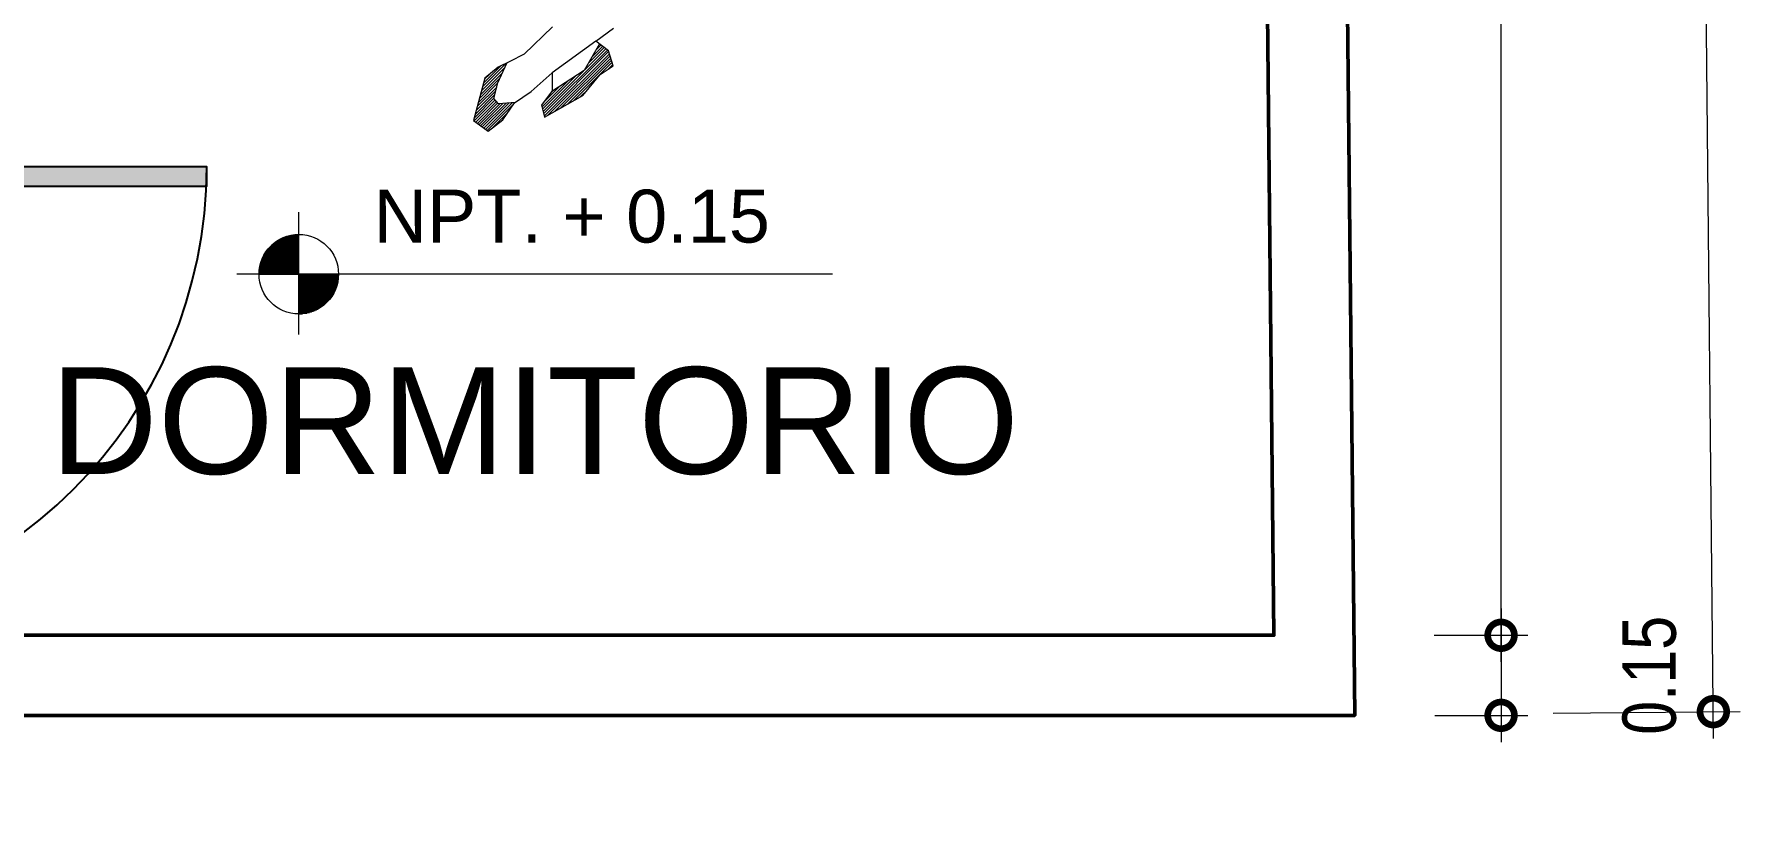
# Model space of a CAD drawing. Extents: x -23.8 to 23.6, y 264.2 to 287.5.
# Drawn here: x -11.423 to -8.225, y 281.022 to 282.477 of the extents above; entities that cross this region are included whole.
import ezdxf
from ezdxf.enums import TextEntityAlignment as Align

# ---------------------------------------------------------------- set-up
doc = ezdxf.new("R2010")
doc.units = 0
doc.header["$LTSCALE"] = 4
doc.header["$PDMODE"] = 66
doc.linetypes.add('CONTINUA', pattern=[0])
doc.layers.get('0').update_dxf_attribs({"linetype": 'CONTINUOUS'})
doc.layers.get('DEFPOINTS').update_dxf_attribs({"linetype": 'CONTINUOUS'})
for name, color, linetype, lineweight in [('COTAS', 1, 'CONTINUOUS', 9), ('MOBILIARIO', 42, 'CONTINUOUS', 5), ('MURO', 5, 'CONTINUOUS', 50), ('NIVELES', 31, 'CONTINUOUS', 5)]:
    doc.layers.add(name, color=color, linetype=linetype, lineweight=lineweight)
doc.layers.add('PUERTAS', color=34, linetype='CONTINUOUS')
doc.layers.add('TEXTO', color=7, linetype='CONTINUOUS')
doc.styles.add('Arial Narrow', font='ARIALN.TTF')
doc.styles.get("Standard").update_dxf_attribs({"font": 'arial.ttf'})
doc.dimstyles.new('1-50 PRZ', dxfattribs={"dimtxt": 0.1, "dimasz": 0.1, "dimexe": 0.05, "dimexo": 0.15, "dimgap": 0.05, "dimtad": 0, "dimzin": 1, "dimdsep": 46, "dimtxsty": 'Arial Narrow', "dimblk": 'DOTSMALL', "dimcen": 0.1, "dimdle": 0.05, "dimclrd": 250, "dimclre": 250, "dimclrt": 5, "dimaunit": 1, "dimadec": 3, "dimazin": 0, "dimtfac": 1, "dimtmove": 2, "dimatfit": 3, "dimldrblk": 'OBLIQUE', "dimfxl": 0.3, "dimfxlon": 1, "dimlwd": -1, "dimlwe": -1, "dimarcsym": 0})
pattern_1 = [(45, (-70.115539, -48.3956964), (-0.00265165043, 0.00265165043), [])]

# ---------------------------------------------------------------- blocks, each defined once
blk = doc.blocks.new('*U5')
for points in [[(0.0581, 0.871, 0.01053), (0.0224, 0.8718), (0.0224, 0.0224), (0.0581, 0.0224)], [(0, -0.0224), (0.0224, -0.0224), (0.0224, 0.0224), (0, 0.0224)], [(0.8718, -0.0224), (0.8941, -0.0224), (0.8941, 0.0224), (0.8718, 0.0224)]]:
    blk.add_hatch(color=256).paths.add_polyline_path(points)
for points in [[(0.0224, 0.0224), (0.0581, 0.0224), (0.0581, 0.8718), (0.0224, 0.8718)], [(0, -0.0224), (0.0224, -0.0224), (0.0224, 0.0224), (0, 0.0224)], [(0.8718, -0.0224), (0.8941, -0.0224), (0.8941, 0.0224), (0.8718, 0.0224)]]:
    blk.add_lwpolyline(points, close=True)
blk.add_arc((0.0224, 0.0224), 0.8494, 0, 90)
blk = doc.blocks.new('*X16')
at = {"color": 0}
for p, q in [((8.8637, 19.8073), (8.8637, 19.8787)), ((8.8639, 19.8788), (8.8869, 19.8788)), ((8.865, 19.8073), (8.865, 19.8791)), ((8.8663, 19.8073), (8.8663, 19.8795)), ((8.8675, 19.8073), (8.8675, 19.8798)), ((8.8683, 19.88), (8.8869, 19.88)), ((8.8688, 19.8073), (8.8688, 19.8801)), ((8.87, 19.8073), (8.87, 19.8804)), ((8.8712, 19.8073), (8.8712, 19.8807)), ((8.8725, 19.8073), (8.8725, 19.881)), ((8.8737, 19.8073), (8.8737, 19.8812)), ((8.8741, 19.8813), (8.8869, 19.8813)), ((8.875, 19.8073), (8.875, 19.8814)), ((8.8763, 19.8073), (8.8763, 19.8816)), ((8.8775, 19.8073), (8.8775, 19.8818)), ((8.8788, 19.8073), (8.8788, 19.8819)), ((8.88, 19.8073), (8.88, 19.882)), ((8.8812, 19.8073), (8.8812, 19.8821)), ((8.8825, 19.8073), (8.8825, 19.8822)), ((8.8838, 19.8073), (8.8838, 19.8823)), ((8.885, 19.8073), (8.885, 19.8823)), ((8.8863, 19.8073), (8.8863, 19.8824)), ((8.8235, 19.8475), (8.8869, 19.8475)), ((8.8238, 19.8073), (8.8238, 19.8478)), ((8.8244, 19.8487), (8.8869, 19.8487)), ((8.825, 19.8073), (8.825, 19.8497)), ((8.8252, 19.85), (8.8869, 19.85)), ((8.8261, 19.8513), (8.8869, 19.8513)), ((8.8262, 19.8073), (8.8262, 19.8515)), ((8.827, 19.8525), (8.8869, 19.8525)), ((8.8275, 19.8073), (8.8275, 19.8531)), ((8.828, 19.8538), (8.8869, 19.8538)), ((8.8287, 19.8073), (8.8287, 19.8547)), ((8.829, 19.855), (8.8869, 19.855)), ((8.83, 19.8562), (8.8869, 19.8562)), ((8.83, 19.8073), (8.83, 19.8562)), ((8.8311, 19.8575), (8.8869, 19.8575)), ((8.8313, 19.8073), (8.8313, 19.8576)), ((8.8323, 19.8588), (8.8869, 19.8588)), ((8.8325, 19.8073), (8.8325, 19.859)), ((8.8335, 19.86), (8.8869, 19.86)), ((8.8338, 19.8073), (8.8338, 19.8603)), ((8.8347, 19.8612), (8.8869, 19.8612)), ((8.835, 19.8073), (8.835, 19.8615)), ((8.8361, 19.8625), (8.8869, 19.8625)), ((8.8362, 19.8073), (8.8362, 19.8627)), ((8.8375, 19.8073), (8.8375, 19.8638)), ((8.8375, 19.8637), (8.8869, 19.8637)), ((8.8388, 19.8073), (8.8388, 19.8649)), ((8.8389, 19.865), (8.8869, 19.865)), ((8.84, 19.8073), (8.84, 19.8659)), ((8.8405, 19.8663), (8.8869, 19.8663)), ((8.8413, 19.8073), (8.8413, 19.8669)), ((8.8421, 19.8675), (8.8869, 19.8675)), ((8.8425, 19.8073), (8.8425, 19.8678)), ((8.8438, 19.8687), (8.8869, 19.8687)), ((8.8438, 19.8073), (8.8438, 19.8687)), ((8.845, 19.8073), (8.845, 19.8696)), ((8.8457, 19.87), (8.8869, 19.87)), ((8.8462, 19.8073), (8.8462, 19.8704)), ((8.8475, 19.8073), (8.8475, 19.8712)), ((8.8476, 19.8712), (8.8869, 19.8712)), ((8.8488, 19.8073), (8.8488, 19.8719)), ((8.8497, 19.8725), (8.8869, 19.8725)), ((8.85, 19.8073), (8.85, 19.8726)), ((8.8513, 19.8073), (8.8513, 19.8733)), ((8.852, 19.8738), (8.8869, 19.8738)), ((8.8525, 19.8073), (8.8525, 19.874)), ((8.8537, 19.8073), (8.8537, 19.8746)), ((8.8545, 19.875), (8.8869, 19.875)), ((8.855, 19.8073), (8.855, 19.8752)), ((8.8563, 19.8073), (8.8563, 19.8758)), ((8.8573, 19.8762), (8.8869, 19.8762)), ((8.8575, 19.8073), (8.8575, 19.8763)), ((8.8588, 19.8073), (8.8588, 19.8769)), ((8.86, 19.8073), (8.86, 19.8774)), ((8.8604, 19.8775), (8.8869, 19.8775)), ((8.8613, 19.8073), (8.8613, 19.8778)), ((8.8625, 19.8073), (8.8625, 19.8783)), ((8.8123, 19.815), (8.8869, 19.815)), ((8.8124, 19.8163), (8.8869, 19.8163)), ((8.8125, 19.8073), (8.8125, 19.817)), ((8.8126, 19.8175), (8.8869, 19.8175)), ((8.8127, 19.8188), (8.8869, 19.8188)), ((8.813, 19.82), (8.8869, 19.82)), ((8.8132, 19.8212), (8.8869, 19.8212)), ((8.8134, 19.8225), (8.8869, 19.8225)), ((8.8137, 19.8238), (8.8869, 19.8238)), ((8.8138, 19.8073), (8.8138, 19.824)), ((8.814, 19.825), (8.8869, 19.825)), ((8.8143, 19.8263), (8.8869, 19.8263)), ((8.8146, 19.8275), (8.8869, 19.8275)), ((8.815, 19.8073), (8.815, 19.8287)), ((8.815, 19.8287), (8.8869, 19.8287)), ((8.8154, 19.83), (8.8869, 19.83)), ((8.8158, 19.8313), (8.8869, 19.8313)), ((8.8162, 19.8325), (8.8869, 19.8325)), ((8.8163, 19.8073), (8.8163, 19.8326)), ((8.8167, 19.8337), (8.8869, 19.8337)), ((8.8172, 19.835), (8.8869, 19.835)), ((8.8175, 19.8073), (8.8175, 19.8358)), ((8.8177, 19.8362), (8.8869, 19.8362)), ((8.8182, 19.8375), (8.8869, 19.8375)), ((8.8187, 19.8073), (8.8187, 19.8387)), ((8.8188, 19.8388), (8.8869, 19.8388)), ((8.8194, 19.84), (8.8869, 19.84)), ((8.82, 19.8073), (8.82, 19.8413)), ((8.82, 19.8412), (8.8869, 19.8412)), ((8.8206, 19.8425), (8.8869, 19.8425)), ((8.8213, 19.8438), (8.8869, 19.8438)), ((8.8213, 19.8073), (8.8213, 19.8436)), ((8.822, 19.845), (8.8869, 19.845)), ((8.8225, 19.8073), (8.8225, 19.8458)), ((8.8228, 19.8463), (8.8869, 19.8463)), ((8.8119, 19.81), (8.8869, 19.81)), ((8.8119, 19.8087), (8.8869, 19.8087)), ((8.8119, 19.8075), (8.8869, 19.8075)), ((8.812, 19.8125), (8.8869, 19.8125)), ((8.812, 19.8113), (8.8869, 19.8113)), ((8.8121, 19.8137), (8.8869, 19.8137)), ((8.8869, 19.8062), (8.962, 19.8062)), ((8.8869, 19.805), (8.962, 19.805)), ((8.8869, 19.8038), (8.9619, 19.8038)), ((8.8869, 19.8025), (8.9619, 19.8025)), ((8.8869, 19.8012), (8.9618, 19.8012)), ((8.8869, 19.8), (8.9617, 19.8)), ((8.8869, 19.7987), (8.9615, 19.7987)), ((8.8869, 19.7975), (8.9614, 19.7975)), ((8.8869, 19.7963), (8.9612, 19.7963)), ((8.8869, 19.795), (8.961, 19.795)), ((8.8869, 19.7937), (8.9608, 19.7937)), ((8.8869, 19.7925), (8.9605, 19.7925)), ((8.8869, 19.7913), (8.9603, 19.7913)), ((8.8869, 19.79), (8.96, 19.79)), ((8.8869, 19.7888), (8.9597, 19.7888)), ((8.8869, 19.7875), (8.9594, 19.7875)), ((8.8869, 19.7862), (8.959, 19.7862)), ((8.8869, 19.785), (8.9586, 19.785)), ((8.8869, 19.7838), (8.9582, 19.7838)), ((8.8869, 19.7825), (8.9578, 19.7825)), ((8.8875, 19.7322), (8.8875, 19.8073)), ((8.8887, 19.7322), (8.8887, 19.8073)), ((8.89, 19.7323), (8.89, 19.8073)), ((8.8912, 19.7323), (8.8912, 19.8073)), ((8.8925, 19.7324), (8.8925, 19.8073)), ((8.8938, 19.7325), (8.8938, 19.8073)), ((8.895, 19.7326), (8.895, 19.8073)), ((8.8963, 19.7328), (8.8963, 19.8073)), ((8.8975, 19.733), (8.8975, 19.8073)), ((8.8987, 19.7331), (8.8987, 19.8073)), ((8.9, 19.7334), (8.9, 19.8073)), ((8.9013, 19.7336), (8.9013, 19.8073)), ((8.9025, 19.7338), (8.9025, 19.8073)), ((8.9038, 19.7341), (8.9038, 19.8073)), ((8.905, 19.7344), (8.905, 19.8073)), ((8.9062, 19.7347), (8.9062, 19.8073)), ((8.9075, 19.7351), (8.9075, 19.8073)), ((8.9087, 19.7354), (8.9087, 19.8073)), ((8.91, 19.7358), (8.91, 19.8073)), ((8.9113, 19.7363), (8.9113, 19.8073)), ((8.9125, 19.7367), (8.9125, 19.8073)), ((8.9138, 19.7372), (8.9138, 19.8073)), ((8.915, 19.7377), (8.915, 19.8073)), ((8.9162, 19.7382), (8.9162, 19.8073)), ((8.9175, 19.7387), (8.9175, 19.8073)), ((8.9188, 19.7393), (8.9188, 19.8073)), ((8.92, 19.7399), (8.92, 19.8073)), ((8.9213, 19.7405), (8.9213, 19.8073)), ((8.9225, 19.7412), (8.9225, 19.8073)), ((8.9238, 19.7419), (8.9238, 19.8073)), ((8.925, 19.7426), (8.925, 19.8073)), ((8.9262, 19.7433), (8.9262, 19.8073)), ((8.9275, 19.7441), (8.9275, 19.8073)), ((8.9288, 19.7449), (8.9288, 19.8073)), ((8.93, 19.7458), (8.93, 19.8073)), ((8.9313, 19.7467), (8.9313, 19.8073)), ((8.9325, 19.7476), (8.9325, 19.8073)), ((8.9337, 19.7486), (8.9337, 19.8073)), ((8.935, 19.7496), (8.935, 19.8073)), ((8.9362, 19.7507), (8.9362, 19.8073)), ((8.9375, 19.7518), (8.9375, 19.8073)), ((8.9388, 19.753), (8.9388, 19.8073)), ((8.94, 19.7542), (8.94, 19.8073)), ((8.9413, 19.7554), (8.9413, 19.8073)), ((8.9425, 19.7568), (8.9425, 19.8073)), ((8.9437, 19.7582), (8.9437, 19.8073)), ((8.945, 19.7597), (8.945, 19.8073)), ((8.9463, 19.7613), (8.9463, 19.8073)), ((8.9475, 19.7629), (8.9475, 19.8073)), ((8.9488, 19.7647), (8.9488, 19.8073)), ((8.95, 19.7665), (8.95, 19.8073)), ((8.9512, 19.7685), (8.9512, 19.8073)), ((8.9525, 19.7707), (8.9525, 19.8073)), ((8.9537, 19.773), (8.9537, 19.8073)), ((8.955, 19.7756), (8.955, 19.8073)), ((8.9563, 19.7784), (8.9563, 19.8073)), ((8.9575, 19.7816), (8.9575, 19.8073)), ((8.9588, 19.7854), (8.9588, 19.8073)), ((8.96, 19.79), (8.96, 19.8073)), ((8.9612, 19.7966), (8.9612, 19.8073)), ((8.8869, 19.7812), (8.9574, 19.7812)), ((8.8869, 19.78), (8.9569, 19.78)), ((8.8869, 19.7787), (8.9564, 19.7787)), ((8.8869, 19.7775), (8.9559, 19.7775)), ((8.8869, 19.7763), (8.9553, 19.7763)), ((8.8869, 19.775), (8.9547, 19.775)), ((8.8869, 19.7737), (8.9541, 19.7737)), ((8.8869, 19.7725), (8.9535, 19.7725)), ((8.8869, 19.7712), (8.9528, 19.7712)), ((8.8869, 19.77), (8.9521, 19.77)), ((8.8869, 19.7688), (8.9514, 19.7688)), ((8.8869, 19.7675), (8.9506, 19.7675)), ((8.8869, 19.7662), (8.9498, 19.7662)), ((8.8869, 19.765), (8.949, 19.765)), ((8.8869, 19.7638), (8.9481, 19.7638)), ((8.8869, 19.7625), (8.9472, 19.7625)), ((8.8869, 19.7613), (8.9462, 19.7613)), ((8.8869, 19.76), (8.9453, 19.76)), ((8.8869, 19.7587), (8.9442, 19.7587)), ((8.8869, 19.7575), (8.9431, 19.7575)), ((8.8869, 19.7563), (8.942, 19.7563)), ((8.8869, 19.755), (8.9408, 19.755)), ((8.8869, 19.7538), (8.9396, 19.7538)), ((8.8869, 19.7525), (8.9383, 19.7525)), ((8.8869, 19.7512), (8.9369, 19.7512)), ((8.8869, 19.75), (8.9355, 19.75)), ((8.8869, 19.7488), (8.934, 19.7488)), ((8.8869, 19.7475), (8.9324, 19.7475)), ((8.8869, 19.7462), (8.9307, 19.7462)), ((8.8869, 19.745), (8.9289, 19.745)), ((8.8869, 19.7437), (8.9269, 19.7437)), ((8.8869, 19.7425), (8.9249, 19.7425)), ((8.8869, 19.7413), (8.9227, 19.7413)), ((8.8869, 19.74), (8.9202, 19.74)), ((8.8869, 19.7387), (8.9176, 19.7387)), ((8.8869, 19.7375), (8.9146, 19.7375)), ((8.8869, 19.7362), (8.9112, 19.7362)), ((8.8869, 19.735), (8.9072, 19.735)), ((8.8869, 19.7338), (8.9021, 19.7338)), ((8.8869, 19.7325), (8.8935, 19.7325))]:
    blk.add_line(p, q, dxfattribs=at)
blk = doc.blocks.new('N')
at = {"layer": 'NIVELES'}
blk.add_line((0, -0.1144), (0, 0.1173), dxfattribs=at)
at = {"layer": 'NIVELES', "ltscale": 0.5}
blk.add_line((1.009, 0), (-0.1171, 0), dxfattribs=at)
blk.add_circle((0, 0), 0.0751, dxfattribs=at)
blk.add_blockref('*X16', (-8.8869, -19.8073), dxfattribs=at)
blk = doc.blocks.new('*U19')
at = {"layer": 'NIVELES', "xscale": 0.9910590026452635, "yscale": 0.9910590026452635, "zscale": 0.9910590026452635}
blk.add_blockref('N', (0, 0), dxfattribs=at)
at = {"layer": 'TEXTO', "color": 4}
blk.add_attdef('NPT.+0.15', text='', height=0.0991, dxfattribs=at).set_placement((0.5116, 0.1087), align=Align.MIDDLE_CENTER)
blk = doc.blocks.new('C-matri')
at = {"layer": 'MOBILIARIO'}
h = blk.add_hatch(dxfattribs=at)
h.set_pattern_fill('ANSI31', color=256, scale=0.03, style=0)
h.set_pattern_definition(pattern_1)
h.paths.add_polyline_path([(0.846, -0.8779), (0.8707, -0.8618), (0.8615, -0.8338), (0.8448, -0.8209), (0.8165, -0.8707), (0.7557, -0.9096), (0.7363, -0.9355), (0.7417, -0.9579), (0.814, -0.9173)])
h = blk.add_hatch(dxfattribs=at)
h.set_pattern_fill('ANSI31', color=256, scale=0.03, style=0)
h.set_pattern_definition(pattern_1)
h.paths.add_polyline_path([(0.6641, -0.963), (0.6864, -0.9304), (0.656, -0.9331), (0.6472, -0.9232), (0.6544, -0.8937), (0.6712, -0.8567), (0.6555, -0.8644), (0.6305, -0.8849), (0.6094, -0.9642), (0.6364, -0.9844)])
for points in [[(0.7572, -0.7889), (0.704, -0.8403), (0.6771, -0.8538), (0.6555, -0.8644), (0.6305, -0.8849), (0.6094, -0.9642), (0.6364, -0.9844), (0.6641, -0.963), (0.686, -0.9309), (0.7171, -0.9102), (0.7564, -0.8749), (0.7565, -0.9086), (0.7363, -0.9355), (0.7417, -0.9579), (0.814, -0.9173), (0.846, -0.8779), (0.8707, -0.8618), (0.8615, -0.8338), (0.8381, -0.8157), (0.8712, -0.7914)], [(0.8448, -0.8209), (0.8165, -0.8707), (0.7557, -0.9096)], [(0.8381, -0.8157), (0.7564, -0.8749)], [(0.6869, -0.9303), (0.656, -0.9331), (0.6472, -0.9232), (0.6544, -0.8937), (0.6712, -0.8567)]]:
    blk.add_lwpolyline(points, dxfattribs=at)
blk = doc.blocks.new('_DotSmall')
at = {"color": 0, "linetype": 'ByBlock', "const_width": 0.5}
blk.add_lwpolyline([(-0.0625, 0, 1), (0.0625, 0, 1)], format="xyb", close=True, dxfattribs=at)
blk = doc.blocks.new('*D125')
at = {"layer": 'COTAS', "color": 250, "linetype": 'CONTINUA', "transparency": 16777216}
for p, q in [((-8.6741, 284.1023), (-8.6741, 282.8586)), ((-8.8291, 284.0523), (-8.6241, 284.0523)), ((-8.6741, 281.3007), (-8.6741, 282.5445)), ((-8.7997, 281.3507), (-8.6241, 281.3507))]:
    blk.add_line(p, q, dxfattribs=at)
at = {"layer": 'DEFPOINTS', "color": 0, "transparency": 16777216}
for p in [(-8.9791, 284.0523), (-8.9497, 281.3507), (-8.6741, 281.3507)]:
    blk.add_point(p, dxfattribs=at)
at = {"layer": 'COTAS', "color": 250, "transparency": 16777216, "xscale": 0.1, "yscale": 0.1, "zscale": 0.1}
for p, rotation in [((-8.6741, 284.0523), 90), ((-8.6741, 281.3507), 270)]:
    blk.add_blockref('_DotSmall', p, dxfattribs=dict(at, rotation=rotation))
at = {"layer": 'COTAS', "color": 5, "transparency": 16777216, "insert": (-8.6741, 282.7015), "char_height": 0.1, "attachment_point": 5, "rotation": 90, "style": 'Arial Narrow'}
blk.add_mtext('2.70', dxfattribs=at)
blk = doc.blocks.new('_Oblique')
at = {"color": 0, "linetype": 'ByBlock', "lineweight": -2}
blk.add_line((-0.5, -0.5), (0.5, 0.5), dxfattribs=at)
blk = doc.blocks.new('*D126')
at = {"layer": 'COTAS', "color": 250, "linetype": 'CONTINUA', "transparency": 16777216}
for p, q in [((-8.6741, 281.4007), (-8.6741, 281.1507)), ((-8.7997, 281.3507), (-8.6241, 281.3507)), ((-8.7982, 281.2007), (-8.6241, 281.2007))]:
    blk.add_line(p, q, dxfattribs=at)
at = {"layer": 'DEFPOINTS', "color": 0, "transparency": 16777216}
for p in [(-8.9497, 281.3507), (-8.9482, 281.2007), (-8.6741, 281.2007)]:
    blk.add_point(p, dxfattribs=at)
at = {"layer": 'COTAS', "color": 250, "transparency": 16777216, "xscale": 0.1, "yscale": 0.1, "zscale": 0.1}
for p, rotation in [((-8.6741, 281.3507), 90), ((-8.6741, 281.2007), 270)]:
    blk.add_blockref('_DotSmall', p, dxfattribs=dict(at, rotation=rotation))
at = {"layer": 'COTAS', "color": 5, "transparency": 16777216, "insert": (-8.3959, 281.2757), "char_height": 0.1, "attachment_point": 5, "rotation": 90, "style": 'Arial Narrow'}
blk.add_mtext('0.15', dxfattribs=at)
blk = doc.blocks.new('*D127')
at = {"layer": 'COTAS', "color": 250, "linetype": 'CONTINUA', "transparency": 16777216}
for p, q in [((-8.3077, 284.2575), (-8.2933, 282.8639)), ((-8.6071, 284.2044), (-8.2572, 284.208)), ((-8.2757, 281.1576), (-8.2901, 282.5512)), ((-8.5762, 281.2045), (-8.2263, 281.2081))]:
    blk.add_line(p, q, dxfattribs=at)
at = {"layer": 'DEFPOINTS', "color": 0, "transparency": 16777216}
for p in [(-8.9791, 284.2005), (-8.9482, 281.2007), (-8.2763, 281.2076)]:
    blk.add_point(p, dxfattribs=at)
at = {"layer": 'COTAS', "color": 250, "transparency": 16777216, "xscale": 0.1, "yscale": 0.1, "zscale": 0.1}
for p, rotation in [((-8.3072, 284.2075), 90.59029111595564), ((-8.2763, 281.2076), 270.5902911159557)]:
    blk.add_blockref('_DotSmall', p, dxfattribs=dict(at, rotation=rotation))
at = {"layer": 'COTAS', "color": 5, "transparency": 16777216, "insert": (-8.2917, 282.7075), "char_height": 0.1, "attachment_point": 5, "rotation": 270.5903, "style": 'Arial Narrow'}
blk.add_mtext('3.00', dxfattribs=at)

msp = doc.modelspace()

# ---------------------------------------------------------------- linework, layer by layer
at = {"layer": 'MURO'}
msp.add_lwpolyline([(-15.2482, 278.4007), (-15.2482, 278.5507), (-15.0982, 278.5507), (-15.0982, 281.2007), (-18.8482, 281.2007), (-18.8482, 281.3507), (-9.0997, 281.3507), (-9.1276, 284.0523), (-11.9984, 284.087), (-11.9984, 284.237), (-8.9791, 284.2005), (-8.9482, 281.2007), (-14.9482, 281.2007), (-14.9482, 278.4007)], close=True, dxfattribs=at)

# ---------------------------------------------------------------- block references
msp.add_blockref('*U19', (-10.927, 282.0273)).add_auto_attribs({'NPT.+0.15': 'NPT. + 0.15'})
at = {"layer": 'MOBILIARIO', "ltscale": 0.5, "xscale": 1.001443746147288, "yscale": 1.001443746147288, "zscale": 1.001443746147288}
msp.add_blockref('C-matri', (-11.2096, 283.2807), dxfattribs=at)
at = {"layer": 'PUERTAS', "xscale": 1.006566341419711, "yscale": 1.006566341419711, "zscale": 1.006566341419711, "rotation": 270}
msp.add_blockref('*U5', (-11.9771, 282.2507), dxfattribs=at)

# ---------------------------------------------------------------- texts
at = {"layer": 'TEXTO', "insert": (-10.4851, 281.7515), "char_height": 0.2, "attachment_point": 5}
msp.add_mtext('DORMITORIO', dxfattribs=at)

# ---------------------------------------------------------------- dimensions: what is measured, and where the dimension line sits
at = {"layer": 'COTAS'}
dim = msp.add_aligned_dim(p1=(-8.9791, 284.2005), p2=(-8.9482, 281.2007), distance=0.672, dimstyle='1-50 PRZ', dxfattribs=at)
dim.commit()
dim.dimension.update_dxf_attribs({"geometry": '*D127', "text_midpoint": (-8.2917, 282.7075)})
for base, p1, p2, picture, middle in [((-8.6741, 281.3507), (-8.9791, 284.0523), (-8.9497, 281.3507), '*D125', (-8.6741, 282.7015)), ((-8.6741, 281.2007), (-8.9497, 281.3507), (-8.9482, 281.2007), '*D126', (-8.3959, 281.2757))]:
    dim = msp.add_linear_dim(base=base, p1=p1, p2=p2, angle=90, dimstyle='1-50 PRZ', dxfattribs=at)
    dim.commit()
    dim.dimension.update_dxf_attribs({"geometry": picture, "text_midpoint": middle})

doc.saveas('drawing.dxf')
